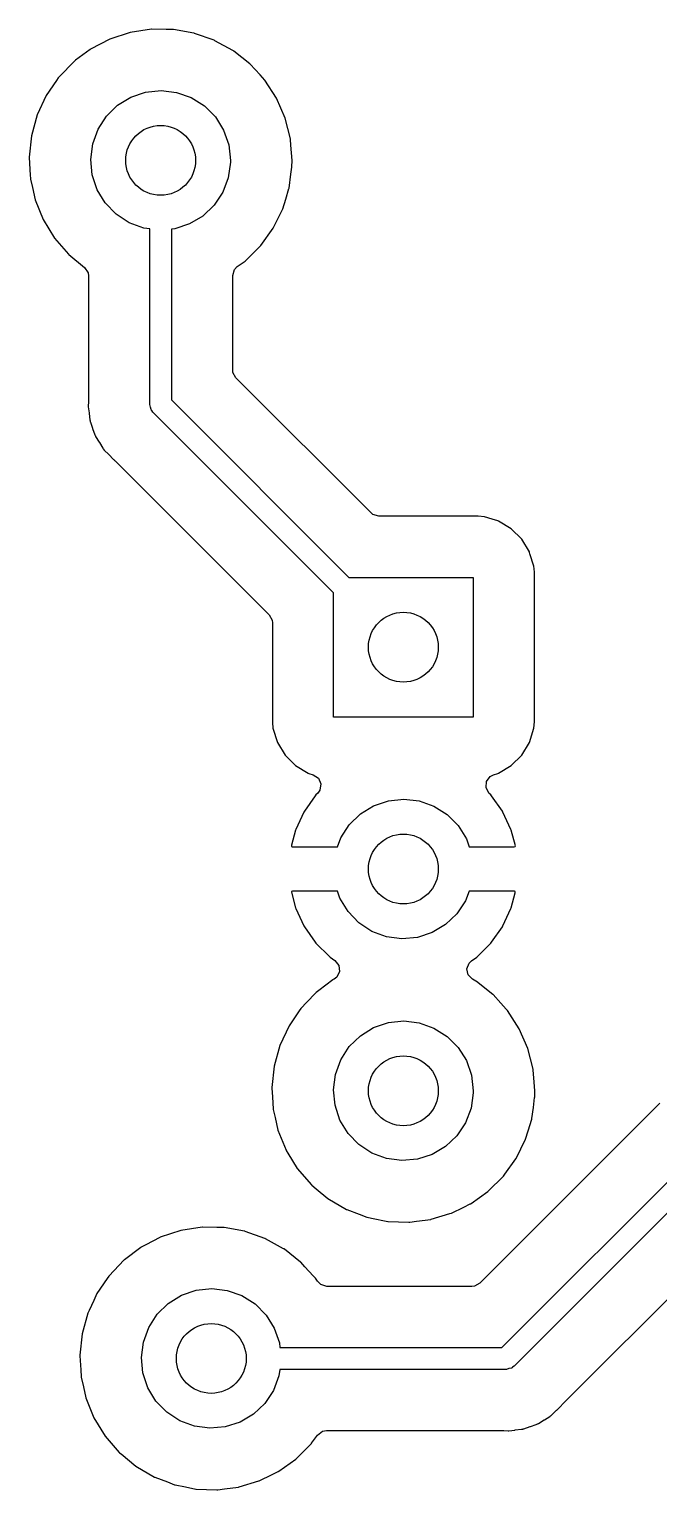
# Model space of a CAD drawing. Extents: x 20.1 to 80.3, y -80.1 to -19.9.
# Drawn here: x 38.11 to 45.33, y -58.62 to -41.9 of the extents above; entities that cross this region are included whole.
import ezdxf

# ---------------------------------------------------------------- set-up
doc = ezdxf.new("R2010")
doc.units = 0
doc.layers.add('BLACK', color=7, linetype='CONTINUOUS')

msp = doc.modelspace()

# ---------------------------------------------------------------- linework, layer by layer
at = {"layer": 'BLACK', "linetype": 'CONTINUOUS'}
for p, q in [((39.2711, -41.9353), (39.0365, -42.012)), ((39.515, -41.898), (39.2711, -41.9353)), ((39.5201, -41.8981), (39.515, -41.898)), ((39.6823, -41.9001), (39.5201, -41.8981)), ((39.5201, -41.8981), (39.5201, -41.8981)), ((39.7617, -41.901), (39.6823, -41.9001)), ((39.7668, -41.9019), (39.7617, -41.901)), ((39.9995, -41.9434), (39.7668, -41.9019)), ((39.7668, -41.9019), (39.7668, -41.9019)), ((40.0046, -41.9443), (39.9995, -41.9434)), ((39.9995, -41.9434), (39.9995, -41.9434)), ((40.0095, -41.946), (40.0046, -41.9443)), ((40.2323, -42.0249), (40.0095, -41.946)), ((40.0095, -41.946), (40.0095, -41.946)), ((38.8135, -42.129), (38.6467, -42.2543)), ((38.8177, -42.1259), (38.8135, -42.129)), ((38.8135, -42.129), (38.8135, -42.129)), ((39.0365, -42.012), (38.8177, -42.1259)), ((40.2372, -42.0267), (40.2323, -42.0249)), ((40.2323, -42.0249), (40.2323, -42.0249)), ((40.2417, -42.0292), (40.2372, -42.0267)), ((40.4487, -42.1434), (40.2417, -42.0292)), ((40.2417, -42.0292), (40.2417, -42.0292)), ((40.4532, -42.1459), (40.4487, -42.1434)), ((40.4487, -42.1434), (40.4487, -42.1434)), ((40.4573, -42.1491), (40.4532, -42.1459)), ((40.6428, -42.2956), (40.4573, -42.1491)), ((40.4573, -42.1491), (40.4573, -42.1491)), ((38.6168, -42.2778), (38.4734, -42.4278)), ((38.6204, -42.2741), (38.6168, -42.2778)), ((38.6467, -42.2543), (38.6204, -42.2741)), ((40.6468, -42.2988), (40.6428, -42.2956)), ((40.6428, -42.2956), (40.6428, -42.2956)), ((40.7587, -42.4217), (40.6468, -42.2988)), ((38.447, -42.4567), (38.4272, -42.4857)), ((38.4499, -42.4525), (38.447, -42.4567)), ((38.447, -42.4567), (38.447, -42.4567)), ((38.4734, -42.4278), (38.4499, -42.4525)), ((40.7866, -42.4525), (40.7587, -42.4217)), ((40.8129, -42.4813), (40.7866, -42.4525)), ((40.9469, -42.6885), (40.8129, -42.4813)), ((38.4272, -42.4857), (38.3109, -42.6563)), ((39.2794, -42.6761), (39.4482, -42.6187)), ((39.4482, -42.6187), (39.6256, -42.6)), ((39.6256, -42.6), (39.8027, -42.6211)), ((39.8027, -42.6211), (39.9707, -42.681)), ((38.3109, -42.6563), (38.207, -42.8801)), ((39, -42.8944), (39.1275, -42.7696)), ((39.1275, -42.7696), (39.2794, -42.6761)), ((39.9707, -42.681), (40.1213, -42.7765)), ((40.1213, -42.7765), (40.247, -42.9031)), ((41.0453, -42.9148), (40.9469, -42.6885)), ((38.207, -42.8801), (38.141, -43.1179)), ((38.9034, -43.0443), (39, -42.8944)), ((40.247, -42.9031), (40.3415, -43.0543)), ((41.1054, -43.1541), (41.0453, -42.9148)), ((38.141, -43.1179), (38.1148, -43.3632)), ((38.8424, -43.2119), (38.9034, -43.0443)), ((40.3415, -43.0543), (40.4001, -43.2228)), ((38.8201, -43.3888), (38.8424, -43.2119)), ((40.4001, -43.2228), (40.42, -43.4)), ((41.1058, -43.1592), (41.1054, -43.1541)), ((41.1112, -43.2241), (41.1058, -43.1592)), ((41.1058, -43.1592), (41.1058, -43.1592)), ((41.1256, -43.4), (41.1112, -43.2241)), ((38.1148, -43.3632), (38.1151, -43.3684)), ((38.1151, -43.3684), (38.1266, -43.5678)), ((38.1151, -43.3684), (38.1151, -43.3684)), ((38.8375, -43.5663), (38.8201, -43.3888)), ((40.4197, -43.4223), (40.3949, -43.599)), ((40.42, -43.4), (40.4197, -43.4223)), ((41.1125, -43.5594), (41.1234, -43.4769)), ((41.1234, -43.4769), (41.1238, -43.4735)), ((41.1234, -43.4769), (41.1234, -43.4769)), ((41.1238, -43.4735), (41.1239, -43.4702)), ((41.1239, -43.4702), (41.1256, -43.4034)), ((41.1256, -43.4034), (41.1256, -43.4)), ((41.1256, -43.4034), (41.1256, -43.4034)), ((38.1266, -43.5678), (38.129, -43.6095)), ((38.129, -43.6095), (38.1301, -43.6146)), ((38.1301, -43.6146), (38.1301, -43.6146)), ((38.1301, -43.6146), (38.1518, -43.7106)), ((38.8938, -43.7356), (38.8375, -43.5663)), ((40.3949, -43.599), (40.3315, -43.7657)), ((41.0916, -43.7182), (41.1125, -43.5594)), ((38.1518, -43.7106), (38.1833, -43.8502)), ((38.9862, -43.8881), (38.8938, -43.7356)), ((40.3315, -43.7657), (40.2328, -43.9142)), ((41.053, -43.8452), (41.0901, -43.7231)), ((41.0901, -43.7231), (41.0916, -43.7182)), ((41.0901, -43.7231), (41.0901, -43.7231)), ((38.1833, -43.8502), (38.2761, -44.0789)), ((39.1101, -44.0164), (38.9862, -43.8881)), ((40.2328, -43.9142), (40.1037, -44.0372)), ((40.9106, -44.1755), (41.0199, -43.9543)), ((41.0199, -43.9543), (41.053, -43.8452)), ((38.2761, -44.0789), (38.405, -44.2892)), ((39.2593, -44.1141), (39.1101, -44.0164)), ((39.4265, -44.1762), (39.2593, -44.1141)), ((39.9505, -44.1285), (39.7809, -44.1837)), ((40.1037, -44.0372), (39.9505, -44.1285)), ((38.405, -44.2892), (38.5666, -44.4757)), ((39.495, -44.1854), (39.4265, -44.1762)), ((39.495, -46.195), (39.495, -44.1854)), ((39.7809, -44.1837), (39.745, -44.1869)), ((39.745, -44.1869), (39.745, -46.1432)), ((40.7666, -44.3758), (40.9106, -44.1755)), ((38.5666, -44.4757), (38.5705, -44.479)), ((38.5705, -44.479), (38.5705, -44.479)), ((38.5705, -44.479), (38.749, -44.6272)), ((40.5918, -44.55), (40.7666, -44.3758)), ((38.749, -44.6272), (38.7886, -44.6861)), ((40.4455, -44.7193), (40.4655, -44.6512)), ((40.4655, -44.6512), (40.4983, -44.6167)), ((40.4983, -44.6167), (40.5876, -44.553)), ((40.5876, -44.553), (40.5918, -44.55)), ((40.5876, -44.553), (40.5876, -44.553)), ((38.7886, -44.6861), (38.7945, -44.7241)), ((38.7945, -44.7241), (38.7945, -46.155)), ((40.4455, -45.8009), (40.4455, -44.7193)), ((40.4484, -45.8277), (40.4455, -45.8009)), ((40.4824, -45.89), (40.4484, -45.8277)), ((42.03, -47.4376), (40.4824, -45.89)), ((38.7945, -46.155), (38.7941, -46.1655)), ((39.745, -46.1432), (41.7768, -48.175)), ((38.7941, -46.1655), (38.7899, -46.2153)), ((38.7899, -46.2153), (38.7908, -46.222)), ((38.7908, -46.222), (38.7908, -46.2221)), ((38.7908, -46.2221), (38.8002, -46.2927)), ((38.8002, -46.2927), (38.8006, -46.2957)), ((38.8006, -46.2957), (38.809, -46.3733)), ((39.5037, -46.2245), (39.495, -46.195)), ((39.5101, -46.2546), (39.5037, -46.2245)), ((39.514, -46.2598), (39.5101, -46.2546)), ((39.5148, -46.2625), (39.514, -46.2598)), ((39.5183, -46.2656), (39.5148, -46.2625)), ((39.5316, -46.2834), (39.5183, -46.2656)), ((41.6, -48.3518), (39.5316, -46.2834)), ((38.809, -46.3733), (38.8112, -46.3798)), ((38.8112, -46.3798), (38.8117, -46.3821)), ((38.8117, -46.3821), (38.8118, -46.3827)), ((38.8118, -46.3827), (38.812, -46.3834)), ((38.812, -46.3834), (38.8121, -46.384)), ((38.8121, -46.384), (38.8127, -46.3863)), ((38.8127, -46.3863), (38.8136, -46.3931)), ((38.8136, -46.3931), (38.8159, -46.3995)), ((38.8159, -46.3995), (38.8403, -46.4664)), ((38.8403, -46.4664), (38.8413, -46.4693)), ((38.8413, -46.4693), (38.8662, -46.5433)), ((38.8662, -46.5433), (38.8697, -46.5492)), ((38.8697, -46.5492), (38.8707, -46.5513)), ((38.8707, -46.5513), (38.871, -46.5519)), ((38.871, -46.5519), (38.8713, -46.5525)), ((38.8713, -46.5525), (38.8716, -46.5531)), ((38.8716, -46.5531), (38.8726, -46.5552)), ((38.8726, -46.5552), (38.8749, -46.5616)), ((38.8749, -46.5616), (38.9168, -46.6275)), ((38.9168, -46.6275), (38.9184, -46.6301)), ((38.9184, -46.6301), (38.9586, -46.697)), ((38.9586, -46.697), (38.9633, -46.702)), ((38.9633, -46.702), (38.9647, -46.7039)), ((38.9647, -46.7039), (38.9654, -46.7048)), ((38.9654, -46.7048), (38.9683, -46.7087)), ((38.9683, -46.7087), (38.9711, -46.713)), ((38.9711, -46.713), (38.9747, -46.7171)), ((38.9747, -46.7171), (39.0266, -46.769)), ((39.0266, -46.769), (39.0291, -46.7716)), ((39.0291, -46.7716), (39.0771, -46.8224)), ((39.0771, -46.8224), (39.0771, -46.8224)), ((39.0771, -46.8224), (39.0818, -46.8274)), ((39.0818, -46.8274), (39.0875, -46.8312)), ((39.0875, -46.8312), (39.0923, -46.8353)), ((39.0923, -46.8353), (39.0997, -46.8422)), ((39.0997, -46.8422), (40.8626, -48.605)), ((42.051, -47.4545), (42.03, -47.4376)), ((42.1191, -47.4745), (42.051, -47.4545)), ((43.1934, -47.4745), (42.1191, -47.4745)), ((43.256, -47.4745), (43.1934, -47.4745)), ((43.3286, -47.4812), (43.256, -47.4745)), ((43.4179, -47.5092), (43.3286, -47.4812)), ((43.4831, -47.5296), (43.4179, -47.5092)), ((43.4904, -47.5319), (43.4831, -47.5296)), ((43.4831, -47.5296), (43.4831, -47.5296)), ((43.6354, -47.6197), (43.4904, -47.5319)), ((43.7553, -47.7396), (43.6354, -47.6197)), ((43.8431, -47.8846), (43.7553, -47.7396)), ((43.8454, -47.8919), (43.8431, -47.8846)), ((43.8493, -47.9042), (43.8454, -47.8919)), ((43.8454, -47.8919), (43.8454, -47.8919)), ((43.8938, -48.0464), (43.8493, -47.9042)), ((43.8965, -48.0758), (43.8938, -48.0464)), ((43.9002, -48.1161), (43.8965, -48.0758)), ((43.9005, -48.119), (43.9002, -48.1161)), ((43.9005, -48.1219), (43.9005, -48.119)), ((43.9005, -48.975), (43.9005, -48.1219)), ((41.7768, -48.175), (43.2, -48.175)), ((43.2, -48.175), (43.2, -49.775)), ((41.6, -49.775), (41.6, -48.3518)), ((40.8626, -48.605), (40.8966, -48.6673)), ((40.8966, -48.6673), (40.8995, -48.6941)), ((40.8995, -48.6941), (40.8995, -49.831)), ((43.9005, -49.831), (43.9005, -48.975)), ((40.8995, -49.831), (40.8998, -49.8338)), ((40.8998, -49.8338), (40.8998, -49.8339)), ((40.8998, -49.8339), (40.9002, -49.8389)), ((40.9002, -49.8389), (40.9062, -49.9036)), ((43.2, -49.775), (41.6, -49.775)), ((43.8938, -49.9036), (43.9005, -49.831)), ((40.9062, -49.9036), (40.9569, -50.0654)), ((43.8431, -50.0654), (43.8938, -49.9036)), ((40.9569, -50.0654), (41.0447, -50.2104)), ((43.7553, -50.2104), (43.8431, -50.0654)), ((41.0447, -50.2104), (41.1646, -50.3303)), ((41.1646, -50.3303), (41.3096, -50.4181)), ((43.4904, -50.4181), (43.6354, -50.3303)), ((43.6354, -50.3303), (43.7553, -50.2104)), ((41.3096, -50.4181), (41.3169, -50.4204)), ((41.3169, -50.4204), (41.3169, -50.4204)), ((41.3169, -50.4204), (41.368, -50.4364)), ((41.368, -50.4364), (41.4271, -50.4759)), ((41.4271, -50.4759), (41.4554, -50.541)), ((43.3465, -50.5834), (43.3516, -50.5126)), ((43.3516, -50.5126), (43.3941, -50.4558)), ((43.3941, -50.4558), (43.432, -50.4364)), ((43.432, -50.4364), (43.4831, -50.4204)), ((43.4831, -50.4204), (43.4904, -50.4181)), ((43.4831, -50.4204), (43.4831, -50.4204)), ((41.391, -50.6755), (41.2661, -50.854)), ((41.3981, -50.6671), (41.391, -50.6755)), ((41.4194, -50.6458), (41.3981, -50.6671)), ((41.444, -50.6111), (41.4194, -50.6458)), ((41.4554, -50.541), (41.444, -50.6111)), ((43.3806, -50.6458), (43.3465, -50.5834)), ((43.4019, -50.6671), (43.3806, -50.6458)), ((43.409, -50.6755), (43.4019, -50.6671)), ((43.5339, -50.854), (43.409, -50.6755)), ((41.9075, -50.8846), (42.0594, -50.7911)), ((42.0594, -50.7911), (42.2282, -50.7337)), ((42.2282, -50.7337), (42.4056, -50.715)), ((42.4056, -50.715), (42.5827, -50.7361)), ((42.5827, -50.7361), (42.7507, -50.796)), ((42.7507, -50.796), (42.9013, -50.8915)), ((41.2606, -50.8635), (41.1685, -51.0609)), ((41.2661, -50.854), (41.2606, -50.8635)), ((41.6834, -51.1593), (41.78, -51.0094)), ((41.78, -51.0094), (41.9075, -50.8846)), ((42.9013, -50.8915), (43.027, -51.0181)), ((43.5394, -50.8635), (43.5339, -50.854)), ((43.6315, -51.0609), (43.5394, -50.8635)), ((41.1648, -51.0712), (41.1186, -51.2435)), ((41.1685, -51.0609), (41.1648, -51.0712)), ((41.6464, -51.261), (41.6834, -51.1593)), ((43.027, -51.0181), (43.1215, -51.1693)), ((43.1215, -51.1693), (43.1534, -51.261)), ((43.6352, -51.0712), (43.6315, -51.0609)), ((43.6827, -51.2485), (43.6352, -51.0712)), ((41.1186, -51.2435), (41.1189, -51.2576)), ((41.1189, -51.2576), (41.1269, -51.261)), ((41.1269, -51.261), (41.6464, -51.261)), ((43.1534, -51.261), (43.668, -51.261)), ((43.668, -51.261), (43.6815, -51.257)), ((43.6815, -51.257), (43.6827, -51.2485)), ((41.1185, -51.773), (41.1173, -51.7815)), ((41.1173, -51.7815), (41.1648, -51.9588)), ((41.132, -51.769), (41.1185, -51.773)), ((41.6466, -51.769), (41.132, -51.769)), ((41.6738, -51.8506), (41.6466, -51.769)), ((41.7662, -52.0031), (41.6738, -51.8506)), ((43.154, -51.769), (43.1115, -51.8807)), ((43.6731, -51.769), (43.154, -51.769)), ((43.6352, -51.9588), (43.6814, -51.7865)), ((43.6811, -51.7724), (43.6731, -51.769)), ((43.6814, -51.7865), (43.6811, -51.7724)), ((41.1648, -51.9588), (41.1685, -51.9691)), ((41.1685, -51.9691), (41.2606, -52.1665)), ((41.8901, -52.1314), (41.7662, -52.0031)), ((43.1115, -51.8807), (43.0128, -52.0292)), ((43.5394, -52.1665), (43.6315, -51.9691)), ((43.6315, -51.9691), (43.6352, -51.9588)), ((41.2606, -52.1665), (41.2661, -52.176)), ((41.2661, -52.176), (41.391, -52.3545)), ((42.0393, -52.2291), (41.8901, -52.1314)), ((42.8837, -52.1522), (42.7305, -52.2435)), ((43.0128, -52.0292), (42.8837, -52.1522)), ((43.409, -52.3545), (43.5339, -52.176)), ((43.5339, -52.176), (43.5394, -52.1665)), ((42.2065, -52.2912), (42.0393, -52.2291)), ((42.3832, -52.3148), (42.2065, -52.2912)), ((42.5609, -52.2987), (42.3832, -52.3148)), ((42.7305, -52.2435), (42.5609, -52.2987)), ((41.391, -52.3545), (41.3981, -52.3629)), ((41.3981, -52.3629), (41.5521, -52.5169)), ((41.5521, -52.5169), (41.5605, -52.524)), ((43.2395, -52.524), (43.2479, -52.5169)), ((43.2479, -52.5169), (43.4019, -52.3629)), ((43.4019, -52.3629), (43.409, -52.3545)), ((41.5605, -52.524), (41.6168, -52.5634)), ((41.6168, -52.5634), (41.6611, -52.6188)), ((41.6611, -52.6188), (41.6684, -52.6894)), ((43.1277, -52.6585), (43.1528, -52.5921)), ((43.1425, -52.728), (43.1277, -52.6585)), ((43.1528, -52.5921), (43.181, -52.5649)), ((43.181, -52.5649), (43.2395, -52.524)), ((41.5935, -52.784), (41.4304, -52.9066)), ((41.5977, -52.7809), (41.5935, -52.784)), ((41.5935, -52.784), (41.5935, -52.784)), ((41.6027, -52.7783), (41.5977, -52.7809)), ((41.603, -52.7781), (41.6027, -52.7783)), ((41.6066, -52.7758), (41.603, -52.7781)), ((41.6364, -52.7528), (41.6064, -52.7755)), ((41.6064, -52.7755), (41.6066, -52.7758)), ((41.6684, -52.6894), (41.6364, -52.7528)), ((43.1924, -52.7784), (43.1425, -52.728)), ((43.2287, -52.7984), (43.1924, -52.7784)), ((43.2332, -52.8009), (43.2287, -52.7984)), ((43.2287, -52.7984), (43.2287, -52.7984)), ((43.2373, -52.8041), (43.2332, -52.8009)), ((43.4228, -52.9506), (43.2373, -52.8041)), ((43.2373, -52.8041), (43.2373, -52.8041)), ((41.3968, -52.9328), (41.2905, -53.044)), ((41.4004, -52.9291), (41.3968, -52.9328)), ((41.4304, -52.9066), (41.4004, -52.9291)), ((43.4268, -52.9538), (43.4228, -52.9506)), ((43.4228, -52.9506), (43.4228, -52.9506)), ((43.5167, -53.0526), (43.4268, -52.9538)), ((41.2072, -53.1407), (41.0909, -53.3113)), ((41.227, -53.1117), (41.2072, -53.1407)), ((41.2299, -53.1075), (41.227, -53.1117)), ((41.227, -53.1117), (41.227, -53.1117)), ((41.2905, -53.044), (41.2299, -53.1075)), ((43.579, -53.121), (43.5167, -53.0526)), ((43.5929, -53.1363), (43.579, -53.121)), ((43.7269, -53.3435), (43.5929, -53.1363)), ((41.0909, -53.3113), (40.987, -53.5351)), ((41.9075, -53.4246), (42.0594, -53.3311)), ((42.0594, -53.3311), (42.2282, -53.2737)), ((42.2282, -53.2737), (42.4056, -53.255)), ((42.4056, -53.255), (42.5827, -53.2761)), ((42.5827, -53.2761), (42.7507, -53.336)), ((42.7507, -53.336), (42.9013, -53.4315)), ((43.8253, -53.5698), (43.7269, -53.3435)), ((41.78, -53.5494), (41.9075, -53.4246)), ((42.9013, -53.4315), (43.027, -53.5581)), ((40.987, -53.5351), (40.921, -53.7729)), ((41.6834, -53.6993), (41.78, -53.5494)), ((43.027, -53.5581), (43.1215, -53.7093)), ((43.8854, -53.8091), (43.8253, -53.5698)), ((40.921, -53.7729), (40.8948, -54.0182)), ((41.6224, -53.8669), (41.6834, -53.6993)), ((43.1215, -53.7093), (43.1801, -53.8778)), ((43.8858, -53.8142), (43.8854, -53.8091)), ((43.8977, -53.9579), (43.8858, -53.8142)), ((43.8858, -53.8142), (43.8858, -53.8142)), ((40.8948, -54.0182), (40.8951, -54.0234)), ((40.8951, -54.0234), (40.901, -54.1252)), ((40.8951, -54.0234), (40.8951, -54.0234)), ((41.6001, -54.0438), (41.6224, -53.8669)), ((43.1801, -53.8778), (43.2, -54.055)), ((43.9056, -54.055), (43.8977, -53.9579)), ((40.901, -54.1252), (40.909, -54.2645)), ((41.6175, -54.2213), (41.6001, -54.0438)), ((43.1997, -54.0773), (43.1749, -54.254)), ((43.2, -54.055), (43.1997, -54.0773)), ((43.8884, -54.2462), (43.9034, -54.1319)), ((43.9034, -54.1319), (43.9038, -54.1285)), ((43.9034, -54.1319), (43.9034, -54.1319)), ((43.9038, -54.1285), (43.9055, -54.0611)), ((43.9055, -54.0611), (43.9056, -54.0584)), ((43.9056, -54.0584), (43.9056, -54.055)), ((43.9056, -54.0584), (43.9056, -54.0584)), ((40.909, -54.2645), (40.9101, -54.2696)), ((40.9101, -54.2696), (40.9101, -54.2696)), ((40.9101, -54.2696), (40.9307, -54.3607)), ((41.6738, -54.3906), (41.6175, -54.2213)), ((43.1749, -54.254), (43.1115, -54.4207)), ((45.3376, -54.195), (43.275, -56.2576)), ((43.8716, -54.3732), (43.8884, -54.2462)), ((40.9307, -54.3607), (40.9633, -54.5052)), ((40.9633, -54.5052), (41.0561, -54.7339)), ((41.7662, -54.5431), (41.6738, -54.3906)), ((43.1115, -54.4207), (43.0128, -54.5692)), ((43.5282, -56.995), (46.075, -54.4482)), ((43.7999, -54.6093), (43.8296, -54.5116)), ((43.8296, -54.5116), (43.8701, -54.3781)), ((43.8701, -54.3781), (43.8716, -54.3732)), ((43.8701, -54.3781), (43.8701, -54.3781)), ((41.8901, -54.6714), (41.7662, -54.5431)), ((42.0393, -54.7691), (41.8901, -54.6714)), ((42.8837, -54.6922), (42.7305, -54.7835)), ((43.0128, -54.5692), (42.8837, -54.6922)), ((46.2884, -54.5884), (43.6684, -57.2084)), ((43.6906, -54.8305), (43.7999, -54.6093)), ((41.0561, -54.7339), (41.0588, -54.7383)), ((41.0588, -54.7383), (41.0588, -54.7383)), ((41.0588, -54.7383), (41.0768, -54.7676)), ((41.0768, -54.7676), (41.185, -54.9442)), ((42.2065, -54.8312), (42.0393, -54.7691)), ((42.3832, -54.8548), (42.2065, -54.8312)), ((42.5609, -54.8387), (42.3832, -54.8548)), ((42.7305, -54.7835), (42.5609, -54.8387)), ((43.5615, -55.0102), (43.6876, -54.8347)), ((43.6876, -54.8347), (43.6906, -54.8305)), ((41.185, -54.9442), (41.3466, -55.1307)), ((43.5466, -55.0308), (43.5615, -55.0102)), ((41.3466, -55.1307), (41.3505, -55.134)), ((41.3505, -55.134), (41.3505, -55.134)), ((41.3505, -55.134), (41.4011, -55.176)), ((41.4011, -55.176), (41.5364, -55.2884)), ((43.3718, -55.205), (43.5466, -55.0308)), ((44.2272, -57.6403), (46.7554, -55.112)), ((41.5364, -55.2884), (41.7494, -55.4128)), ((43.0906, -55.3877), (43.1663, -55.3506)), ((43.1663, -55.3506), (43.171, -55.3483)), ((43.1663, -55.3506), (43.1663, -55.3506)), ((43.171, -55.3483), (43.1752, -55.3453)), ((43.1752, -55.3453), (43.3676, -55.208)), ((43.1752, -55.3453), (43.1752, -55.3453)), ((43.3676, -55.208), (43.3718, -55.205)), ((43.3676, -55.208), (43.3676, -55.208)), ((41.7494, -55.4128), (41.7543, -55.4147)), ((41.7543, -55.4147), (41.7543, -55.4147)), ((41.7543, -55.4147), (41.8918, -55.4672)), ((41.8918, -55.4672), (41.9799, -55.5009)), ((41.9799, -55.5009), (41.985, -55.5019)), ((41.985, -55.5019), (41.985, -55.5019)), ((41.985, -55.5019), (42.0348, -55.512)), ((42.0348, -55.512), (42.2217, -55.5501)), ((42.5497, -55.5487), (42.713, -55.5277)), ((42.713, -55.5277), (42.718, -55.5263)), ((42.718, -55.5263), (42.9338, -55.4615)), ((42.718, -55.5263), (42.718, -55.5263)), ((42.9338, -55.4615), (42.9494, -55.4568)), ((42.9494, -55.4568), (43.0906, -55.3877)), ((39.8511, -55.6553), (39.6165, -55.732)), ((40.095, -55.618), (39.8511, -55.6553)), ((40.1001, -55.6181), (40.095, -55.618)), ((40.2623, -55.6201), (40.1001, -55.6181)), ((40.1001, -55.6181), (40.1001, -55.6181)), ((40.3417, -55.621), (40.2623, -55.6201)), ((40.3468, -55.6219), (40.3417, -55.621)), ((40.5795, -55.6634), (40.3468, -55.6219)), ((40.3468, -55.6219), (40.3468, -55.6219)), ((40.5846, -55.6643), (40.5795, -55.6634)), ((40.5795, -55.6634), (40.5795, -55.6634)), ((40.5895, -55.666), (40.5846, -55.6643)), ((40.8123, -55.7449), (40.5895, -55.666)), ((40.5895, -55.666), (40.5895, -55.666)), ((42.2217, -55.5501), (42.2269, -55.5502)), ((42.2269, -55.5502), (42.2269, -55.5502)), ((42.2269, -55.5502), (42.4631, -55.5589)), ((42.4631, -55.5589), (42.4631, -55.5589)), ((42.4631, -55.5589), (42.4683, -55.5591)), ((42.4683, -55.5591), (42.4734, -55.5584)), ((42.4734, -55.5584), (42.5497, -55.5487)), ((42.4734, -55.5584), (42.4734, -55.5584)), ((39.3935, -55.849), (39.2045, -55.991)), ((39.3977, -55.8459), (39.3935, -55.849)), ((39.3935, -55.849), (39.3935, -55.849)), ((39.4512, -55.8181), (39.3977, -55.8459)), ((39.6119, -55.7344), (39.4512, -55.8181)), ((39.6165, -55.732), (39.6119, -55.7344)), ((39.6119, -55.7344), (39.6119, -55.7344)), ((40.8172, -55.7467), (40.8123, -55.7449)), ((40.8123, -55.7449), (40.8123, -55.7449)), ((40.8217, -55.7492), (40.8172, -55.7467)), ((41.0287, -55.8634), (40.8217, -55.7492)), ((40.8217, -55.7492), (40.8217, -55.7492)), ((41.0332, -55.8659), (41.0287, -55.8634)), ((41.0287, -55.8634), (41.0287, -55.8634)), ((39.2004, -55.9941), (39.0299, -56.1725)), ((39.2045, -55.991), (39.2004, -55.9941)), ((41.0373, -55.8691), (41.0332, -55.8659)), ((41.2228, -56.0156), (41.0373, -55.8691)), ((41.0373, -55.8691), (41.0373, -55.8691)), ((41.2268, -56.0188), (41.2228, -56.0156)), ((41.2228, -56.0156), (41.2228, -56.0156)), ((41.2726, -56.0691), (41.2268, -56.0188)), ((39.027, -56.1767), (39.0072, -56.2057)), ((39.0299, -56.1725), (39.027, -56.1767)), ((39.027, -56.1767), (39.027, -56.1767)), ((41.3666, -56.1725), (41.2726, -56.0691)), ((41.3929, -56.2013), (41.3666, -56.1725)), ((39.0072, -56.2057), (38.8909, -56.3763)), ((39.8594, -56.3961), (40.0282, -56.3387)), ((40.0282, -56.3387), (40.2056, -56.32)), ((40.2056, -56.32), (40.3827, -56.3411)), ((40.3827, -56.3411), (40.5507, -56.401)), ((41.4159, -56.2369), (41.3929, -56.2013)), ((41.4536, -56.2745), (41.4159, -56.2369)), ((41.5217, -56.2945), (41.4536, -56.2745)), ((43.1859, -56.2945), (41.5217, -56.2945)), ((43.2127, -56.2916), (43.1859, -56.2945)), ((43.275, -56.2576), (43.2127, -56.2916)), ((38.8545, -56.4546), (38.8, -56.572)), ((38.8909, -56.3763), (38.8545, -56.4546)), ((39.58, -56.6144), (39.7075, -56.4896)), ((39.7075, -56.4896), (39.8594, -56.3961)), ((40.5507, -56.401), (40.7013, -56.4965)), ((40.7013, -56.4965), (40.827, -56.6231)), ((38.787, -56.6001), (38.721, -56.8379)), ((38.8, -56.572), (38.787, -56.6001)), ((39.4834, -56.7643), (39.58, -56.6144)), ((40.827, -56.6231), (40.9215, -56.7743)), ((38.721, -56.8379), (38.6948, -57.0832)), ((39.4224, -56.9319), (39.4834, -56.7643)), ((40.9215, -56.7743), (40.9801, -56.9428)), ((39.4001, -57.1088), (39.4224, -56.9319)), ((40.9801, -56.9428), (40.986, -56.995)), ((40.986, -56.995), (43.5282, -56.995)), ((38.6948, -57.0832), (38.6951, -57.0884)), ((38.6951, -57.0884), (38.6951, -57.0884)), ((38.6951, -57.0884), (38.7045, -57.2516)), ((39.4175, -57.2863), (39.4001, -57.1088)), ((38.7045, -57.2516), (38.709, -57.3295)), ((38.709, -57.3295), (38.7101, -57.3346)), ((38.7101, -57.3346), (38.7101, -57.3346)), ((38.7101, -57.3346), (38.735, -57.4447)), ((39.4738, -57.4556), (39.4175, -57.2863)), ((40.9749, -57.319), (40.9115, -57.4857)), ((40.9853, -57.245), (40.9749, -57.319)), ((43.58, -57.245), (40.9853, -57.245)), ((43.6095, -57.2363), (43.58, -57.245)), ((43.6396, -57.2299), (43.6095, -57.2363)), ((43.6448, -57.226), (43.6396, -57.2299)), ((43.6475, -57.2252), (43.6448, -57.226)), ((43.6506, -57.2217), (43.6475, -57.2252)), ((43.6684, -57.2084), (43.6506, -57.2217)), ((38.735, -57.4447), (38.7633, -57.5702)), ((39.5662, -57.6081), (39.4738, -57.4556)), ((40.9115, -57.4857), (40.8128, -57.6342)), ((38.7633, -57.5702), (38.8561, -57.7989)), ((39.6901, -57.7364), (39.5662, -57.6081)), ((40.8128, -57.6342), (40.6837, -57.7572)), ((44.1566, -57.7109), (44.2074, -57.6629)), ((44.2074, -57.6629), (44.2124, -57.6582)), ((44.2074, -57.6629), (44.2074, -57.6629)), ((44.2124, -57.6582), (44.2162, -57.6525)), ((44.2162, -57.6525), (44.2203, -57.6477)), ((44.2203, -57.6477), (44.2272, -57.6403)), ((38.8561, -57.7989), (38.985, -58.0092)), ((39.8393, -57.8341), (39.6901, -57.7364)), ((40.0065, -57.8962), (39.8393, -57.8341)), ((40.5305, -57.8485), (40.3609, -57.9037)), ((40.6837, -57.7572), (40.5305, -57.8485)), ((43.9283, -57.8738), (43.9342, -57.8703)), ((43.9342, -57.8703), (43.9363, -57.8693)), ((43.9363, -57.8693), (43.9369, -57.869)), ((43.9369, -57.869), (43.9375, -57.8687)), ((43.9375, -57.8687), (43.9381, -57.8684)), ((43.9381, -57.8684), (43.9402, -57.8674)), ((43.9402, -57.8674), (43.9466, -57.8651)), ((43.9466, -57.8651), (44.0125, -57.8232)), ((44.0125, -57.8232), (44.0151, -57.8216)), ((44.0151, -57.8216), (44.0762, -57.7849)), ((44.0762, -57.7849), (44.082, -57.7814)), ((44.0762, -57.7849), (44.0762, -57.7849)), ((44.082, -57.7814), (44.087, -57.7767)), ((44.087, -57.7767), (44.0889, -57.7753)), ((44.0889, -57.7753), (44.0898, -57.7746)), ((44.0898, -57.7746), (44.0937, -57.7717)), ((44.0937, -57.7717), (44.0981, -57.7689)), ((44.0981, -57.7689), (44.1021, -57.7653)), ((44.1021, -57.7653), (44.154, -57.7134)), ((44.154, -57.7134), (44.1566, -57.7109)), ((38.985, -58.0092), (39.1466, -58.1957)), ((40.1832, -57.9198), (40.0065, -57.8962)), ((40.3609, -57.9037), (40.1832, -57.9198)), ((41.3496, -58.0916), (41.4169, -57.998)), ((41.4169, -57.998), (41.4729, -57.9543)), ((41.4729, -57.9543), (41.5192, -57.9455)), ((41.5192, -57.9455), (43.54, -57.9455)), ((43.54, -57.9455), (43.5505, -57.9459)), ((43.5505, -57.9459), (43.6003, -57.9501)), ((43.6003, -57.9501), (43.607, -57.9492)), ((43.607, -57.9492), (43.6071, -57.9492)), ((43.6071, -57.9492), (43.6777, -57.9398)), ((43.6777, -57.9398), (43.6807, -57.9394)), ((43.6807, -57.9394), (43.7515, -57.9317)), ((43.7515, -57.9317), (43.7583, -57.931)), ((43.7583, -57.931), (43.7648, -57.9288)), ((43.7648, -57.9288), (43.7671, -57.9283)), ((43.7671, -57.9283), (43.7677, -57.9282)), ((43.7677, -57.9282), (43.7684, -57.928)), ((43.7684, -57.928), (43.769, -57.9279)), ((43.769, -57.9279), (43.7713, -57.9273)), ((43.7713, -57.9273), (43.7781, -57.9264)), ((43.7781, -57.9264), (43.8514, -57.8997)), ((43.8514, -57.8997), (43.8543, -57.8987)), ((43.8543, -57.8987), (43.9218, -57.876)), ((43.9218, -57.876), (43.9283, -57.8738)), ((39.1466, -58.1957), (39.1505, -58.199)), ((39.1505, -58.199), (39.1505, -58.199)), ((39.1505, -58.199), (39.1675, -58.2131)), ((41.1718, -58.27), (41.3466, -58.0958)), ((41.3466, -58.0958), (41.3496, -58.0916)), ((41.3496, -58.0916), (41.3496, -58.0916)), ((39.1675, -58.2131), (39.3364, -58.3534)), ((39.3364, -58.3534), (39.5494, -58.4778)), ((40.9752, -58.4103), (41.1676, -58.273)), ((41.1676, -58.273), (41.1718, -58.27)), ((41.1676, -58.273), (41.1676, -58.273)), ((39.5494, -58.4778), (39.5543, -58.4797)), ((39.5543, -58.4797), (39.5543, -58.4797)), ((39.5543, -58.4797), (39.699, -58.5349)), ((39.699, -58.5349), (39.7799, -58.5659)), ((40.518, -58.5913), (40.7444, -58.5233)), ((40.7444, -58.5233), (40.7494, -58.5218)), ((40.7444, -58.5233), (40.7444, -58.5233)), ((40.7494, -58.5218), (40.8981, -58.449)), ((40.8981, -58.449), (40.9663, -58.4156)), ((40.9663, -58.4156), (40.971, -58.4133)), ((40.9663, -58.4156), (40.9663, -58.4156)), ((40.971, -58.4133), (40.9752, -58.4103)), ((40.9752, -58.4103), (40.9752, -58.4103)), ((39.7799, -58.5659), (39.785, -58.5669)), ((39.785, -58.5669), (39.785, -58.5669)), ((39.785, -58.5669), (39.9046, -58.5912)), ((39.9046, -58.5912), (40.0217, -58.6151)), ((40.0217, -58.6151), (40.0269, -58.6152)), ((40.0269, -58.6152), (40.0269, -58.6152)), ((40.0269, -58.6152), (40.2631, -58.6239)), ((40.2631, -58.6239), (40.2631, -58.6239)), ((40.2631, -58.6239), (40.2683, -58.6241)), ((40.2683, -58.6241), (40.2734, -58.6234)), ((40.2734, -58.6234), (40.3527, -58.6133)), ((40.2734, -58.6234), (40.2734, -58.6234)), ((40.3527, -58.6133), (40.513, -58.5927)), ((40.513, -58.5927), (40.518, -58.5913)), ((40.518, -58.5913), (40.518, -58.5913))]:
    msp.add_line(p, q, dxfattribs=at)
at = {"layer": 'BLACK'}
for centre in [(39.62, -43.4), (42.4, -48.975), (42.4, -51.515), (42.4, -54.055), (40.2, -57.12)]:
    msp.add_circle(centre, 0.4, dxfattribs=at)

doc.saveas('drawing.dxf')
